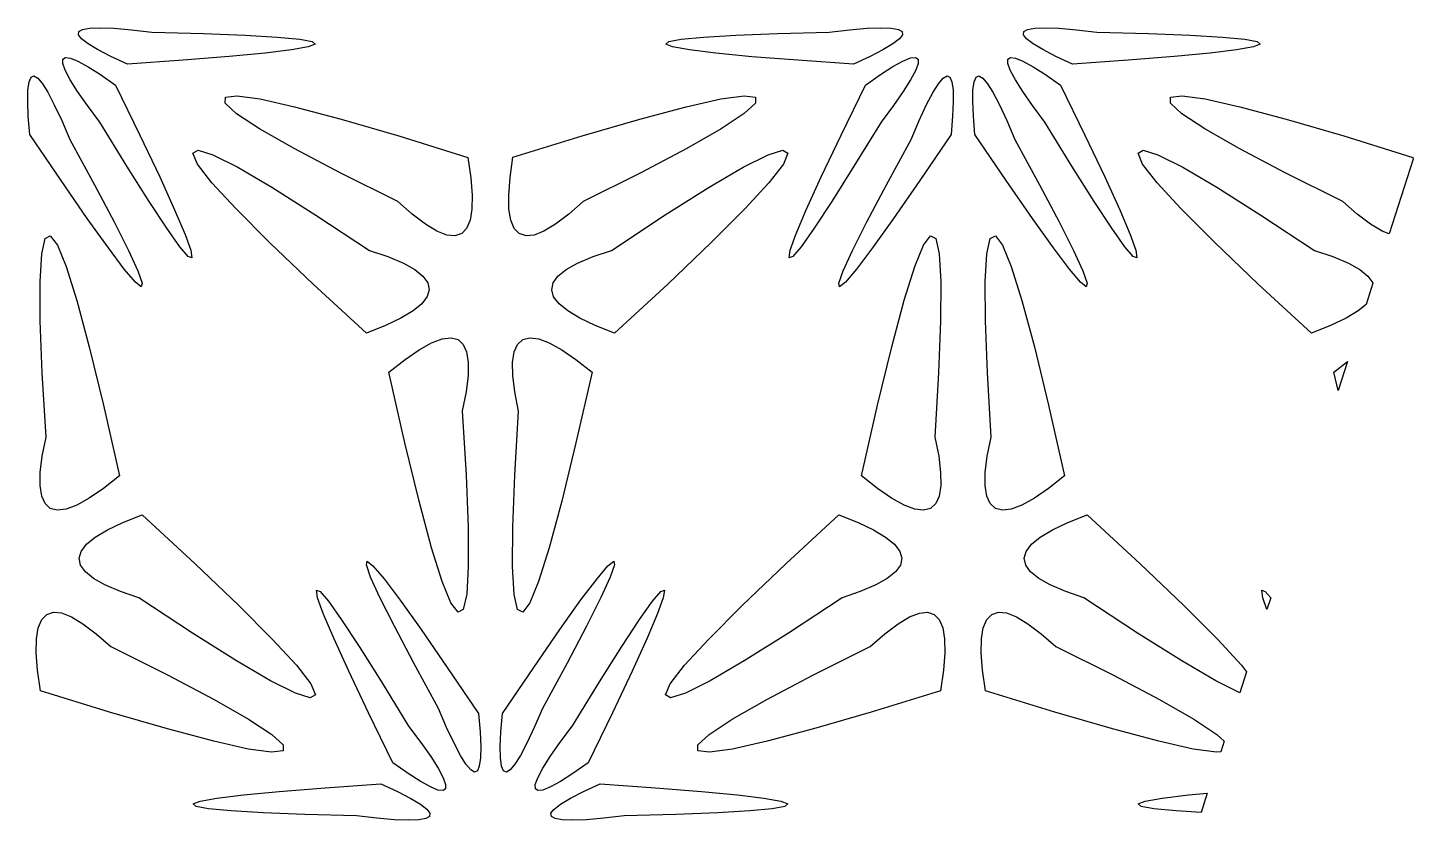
# Model space of a CAD drawing. Header units: metres. Extents: x 20 to 1108, y 20 to 485.
# Drawn here: x 321.1 to 372.4, y 166.5 to 195.8 of the extents above; entities that cross this region are included whole.
import ezdxf

# ---------------------------------------------------------------- set-up
doc = ezdxf.new("R2010")
doc.units = ezdxf.units.M

msp = doc.modelspace()

# ---------------------------------------------------------------- linework, layer by layer
for p, q in [((322.955, 195.558), (322.968, 195.674)), ((323.066, 195.409), (322.955, 195.558)), ((322.968, 195.674), (323.107, 195.756)), ((323.107, 195.756), (323.369, 195.803)), ((323.369, 195.803), (323.756, 195.816)), ((323.756, 195.816), (324.266, 195.795)), ((324.266, 195.795), (324.915, 195.739)), ((324.915, 195.739), (325.671, 195.65)), ((325.671, 195.65), (327.582, 195.599)), ((327.582, 195.599), (329.129, 195.538)), ((329.129, 195.538), (330.319, 195.47)), ((346.108, 195.47), (347.297, 195.538)), ((347.297, 195.538), (348.844, 195.599)), ((348.844, 195.599), (350.755, 195.651)), ((350.755, 195.651), (351.512, 195.737)), ((351.512, 195.737), (352.161, 195.796)), ((352.161, 195.796), (352.67, 195.817)), ((352.67, 195.817), (353.057, 195.804)), ((353.057, 195.804), (353.32, 195.756)), ((353.32, 195.756), (353.458, 195.674)), ((353.471, 195.559), (353.361, 195.41)), ((353.458, 195.674), (353.471, 195.559)), ((357.955, 195.558), (357.968, 195.674)), ((358.066, 195.409), (357.955, 195.558)), ((357.968, 195.674), (358.107, 195.756)), ((358.107, 195.756), (358.369, 195.803)), ((358.369, 195.803), (358.756, 195.816)), ((358.756, 195.816), (359.266, 195.795)), ((359.266, 195.795), (359.915, 195.739)), ((359.915, 195.739), (360.671, 195.65)), ((360.671, 195.65), (362.582, 195.599)), ((362.582, 195.599), (364.129, 195.538)), ((364.129, 195.538), (365.319, 195.47)), ((323.31, 195.221), (323.066, 195.409)), ((323.666, 195.006), (323.31, 195.221)), ((324.153, 194.751), (323.666, 195.006)), ((330.842, 194.994), (329.865, 194.875)), ((330.319, 195.47), (331.151, 195.392)), ((331.466, 195.109), (330.842, 194.994)), ((331.151, 195.392), (331.613, 195.306)), ((331.721, 195.212), (331.466, 195.109)), ((331.613, 195.306), (331.721, 195.212)), ((344.705, 195.212), (344.814, 195.307)), ((344.96, 195.109), (344.705, 195.212)), ((344.814, 195.307), (345.276, 195.392)), ((345.584, 194.994), (344.96, 195.109)), ((345.276, 195.392), (346.108, 195.47)), ((346.562, 194.876), (345.584, 194.994)), ((352.749, 195), (352.274, 194.752)), ((353.117, 195.221), (352.749, 195)), ((353.361, 195.41), (353.117, 195.221)), ((358.31, 195.221), (358.066, 195.409)), ((358.666, 195.006), (358.31, 195.221)), ((359.153, 194.751), (358.666, 195.006)), ((365.842, 194.994), (364.865, 194.875)), ((365.319, 195.47), (366.151, 195.392)), ((366.466, 195.109), (365.842, 194.994)), ((366.151, 195.392), (366.613, 195.306)), ((366.721, 195.212), (366.466, 195.109)), ((366.613, 195.306), (366.721, 195.212)), ((322.374, 194.486), (322.376, 194.648)), ((322.462, 194.244), (322.374, 194.486)), ((322.376, 194.648), (322.47, 194.717)), ((322.47, 194.717), (322.659, 194.694)), ((322.659, 194.694), (322.932, 194.583)), ((322.932, 194.583), (323.315, 194.372)), ((324.771, 194.462), (324.153, 194.751)), ((326.828, 194.609), (324.771, 194.462)), ((328.533, 194.746), (326.828, 194.609)), ((329.865, 194.875), (328.533, 194.746)), ((347.893, 194.744), (346.562, 194.876)), ((349.597, 194.609), (347.893, 194.744)), ((351.656, 194.462), (349.597, 194.609)), ((352.274, 194.752), (351.656, 194.462)), ((353.114, 194.374), (353.491, 194.58)), ((353.491, 194.58), (353.77, 194.695)), ((353.77, 194.695), (353.956, 194.717)), ((353.956, 194.717), (354.049, 194.648)), ((354.051, 194.486), (353.965, 194.247)), ((354.049, 194.648), (354.051, 194.486)), ((357.374, 194.486), (357.376, 194.648)), ((357.462, 194.244), (357.374, 194.486)), ((357.376, 194.648), (357.47, 194.717)), ((357.47, 194.717), (357.659, 194.694)), ((357.659, 194.694), (357.932, 194.583)), ((357.932, 194.583), (358.315, 194.372)), ((359.771, 194.462), (359.153, 194.751)), ((361.828, 194.609), (359.771, 194.462)), ((363.533, 194.746), (361.828, 194.609)), ((364.865, 194.875), (363.533, 194.746)), ((321.126, 193.812), (321.199, 193.983)), ((321.199, 193.983), (321.305, 194.03)), ((321.305, 194.03), (321.446, 193.95)), ((322.653, 193.888), (322.462, 194.244)), ((323.315, 194.372), (323.766, 194.082)), ((323.766, 194.082), (324.326, 193.692)), ((352.099, 193.693), (352.657, 194.082)), ((352.657, 194.082), (353.114, 194.374)), ((353.965, 194.247), (353.774, 193.888)), ((354.981, 193.95), (355.121, 194.03)), ((355.121, 194.03), (355.228, 193.983)), ((355.228, 193.983), (355.3, 193.812)), ((356.126, 193.812), (356.199, 193.983)), ((356.199, 193.983), (356.305, 194.03)), ((356.305, 194.03), (356.446, 193.95)), ((357.653, 193.888), (357.462, 194.244)), ((358.315, 194.372), (358.766, 194.082)), ((358.766, 194.082), (359.326, 193.692)), ((321.076, 193.092), (321.084, 193.507)), ((321.084, 193.507), (321.126, 193.812)), ((321.446, 193.95), (321.621, 193.742)), ((321.621, 193.742), (321.82, 193.424)), ((322.925, 193.455), (322.653, 193.888)), ((323.29, 192.934), (322.925, 193.455)), ((324.326, 193.692), (325.229, 191.835)), ((351.197, 191.837), (352.099, 193.693)), ((353.5, 193.455), (353.135, 192.932)), ((353.774, 193.888), (353.5, 193.455)), ((354.607, 193.424), (354.805, 193.742)), ((354.805, 193.742), (354.981, 193.95)), ((355.3, 193.812), (355.343, 193.508)), ((355.343, 193.508), (355.351, 193.079)), ((356.076, 193.092), (356.083, 193.507)), ((356.083, 193.507), (356.126, 193.812)), ((356.446, 193.95), (356.621, 193.742)), ((356.621, 193.742), (356.82, 193.424)), ((357.925, 193.455), (357.653, 193.888)), ((358.29, 192.934), (357.925, 193.455)), ((359.326, 193.692), (360.229, 191.835)), ((321.099, 192.544), (321.076, 193.092)), ((321.82, 193.424), (322.06, 192.963)), ((322.06, 192.963), (322.337, 192.376)), ((328.393, 193.019), (328.396, 193.242)), ((328.812, 192.632), (328.393, 193.019)), ((328.396, 193.242), (328.824, 193.295)), ((328.824, 193.295), (329.683, 193.177)), ((329.683, 193.177), (330.96, 192.891)), ((345.466, 192.891), (346.743, 193.178)), ((346.743, 193.178), (347.603, 193.295)), ((347.603, 193.295), (348.031, 193.242)), ((348.034, 193.02), (347.615, 192.633)), ((348.031, 193.242), (348.034, 193.02)), ((354.092, 192.38), (354.367, 192.967)), ((354.367, 192.967), (354.607, 193.424)), ((355.351, 193.079), (355.326, 192.543)), ((356.099, 192.544), (356.076, 193.092)), ((356.82, 193.424), (357.06, 192.963)), ((357.06, 192.963), (357.336, 192.376)), ((363.393, 193.019), (363.396, 193.242)), ((363.812, 192.632), (363.393, 193.019)), ((363.396, 193.242), (363.824, 193.295)), ((363.824, 193.295), (364.683, 193.177)), ((364.683, 193.177), (365.96, 192.891)), ((321.157, 191.863), (321.099, 192.544)), ((323.745, 192.324), (323.29, 192.934)), ((329.665, 192.07), (328.812, 192.632)), ((330.96, 192.891), (332.679, 192.432)), ((332.679, 192.432), (334.817, 191.809)), ((341.61, 191.809), (343.747, 192.433)), ((343.747, 192.433), (345.466, 192.891)), ((347.615, 192.633), (346.761, 192.071)), ((353.135, 192.932), (352.68, 192.324)), ((355.326, 192.543), (355.27, 191.863)), ((356.157, 191.863), (356.099, 192.544)), ((358.745, 192.324), (358.29, 192.934)), ((364.665, 192.07), (363.812, 192.632)), ((365.96, 192.891), (367.679, 192.432)), ((367.679, 192.432), (369.817, 191.809)), ((322.337, 192.376), (322.635, 191.68)), ((324.749, 190.69), (323.745, 192.324)), ((330.94, 191.343), (329.665, 192.07)), ((346.761, 192.071), (345.483, 191.342)), ((352.68, 192.324), (351.676, 190.69)), ((353.789, 191.674), (354.092, 192.38)), ((357.336, 192.376), (357.635, 191.68)), ((359.749, 190.69), (358.745, 192.324)), ((365.94, 191.343), (364.665, 192.07)), ((322.315, 190.152), (321.157, 191.863)), ((322.635, 191.68), (323.55, 189.993)), ((325.229, 191.835), (325.963, 190.293)), ((334.817, 191.809), (337.378, 191.015)), ((339.048, 191.016), (341.61, 191.809)), ((350.464, 190.295), (351.197, 191.837)), ((352.878, 189.996), (353.789, 191.674)), ((355.27, 191.863), (354.112, 190.153)), ((357.315, 190.152), (356.157, 191.863)), ((357.635, 191.68), (358.55, 189.993)), ((360.229, 191.835), (360.963, 190.293)), ((369.817, 191.809), (372.378, 191.015)), ((327.196, 191.165), (327.385, 191.278)), ((327.366, 190.765), (327.196, 191.165)), ((327.385, 191.278), (327.933, 191.107)), ((327.933, 191.107), (328.854, 190.645)), ((332.645, 190.443), (330.94, 191.343)), ((337.378, 191.015), (337.489, 190.256)), ((338.939, 190.267), (339.048, 191.016)), ((345.483, 191.342), (343.779, 190.442)), ((347.574, 190.645), (348.493, 191.107)), ((348.493, 191.107), (349.041, 191.278)), ((349.041, 191.278), (349.231, 191.165)), ((349.231, 191.165), (349.061, 190.766)), ((362.196, 191.165), (362.385, 191.278)), ((362.366, 190.765), (362.196, 191.165)), ((362.385, 191.278), (362.933, 191.107)), ((362.933, 191.107), (363.854, 190.645)), ((367.645, 190.443), (365.94, 191.343)), ((372.389, 190.944), (371.491, 188.18)), ((372.378, 191.015), (372.389, 190.944)), ((325.576, 189.379), (324.749, 190.69)), ((327.9, 190.075), (327.366, 190.765)), ((328.854, 190.645), (330.114, 189.908)), ((334.778, 189.375), (332.645, 190.443)), ((343.779, 190.442), (341.649, 189.375)), ((346.315, 189.91), (347.574, 190.645)), ((349.061, 190.766), (348.527, 190.075)), ((351.676, 190.69), (350.85, 189.378)), ((360.576, 189.379), (359.749, 190.69)), ((362.9, 190.075), (362.366, 190.765)), ((363.854, 190.645), (365.113, 189.908)), ((369.778, 189.375), (367.645, 190.443)), ((323.284, 188.75), (322.315, 190.152)), ((323.55, 189.993), (324.272, 188.622)), ((325.963, 190.293), (326.516, 189.075)), ((328.782, 189.117), (327.9, 190.075)), ((330.114, 189.908), (331.748, 188.879)), ((337.489, 190.256), (337.538, 189.614)), ((338.888, 189.615), (338.939, 190.267)), ((344.678, 188.881), (346.315, 189.91)), ((348.527, 190.075), (347.644, 189.117)), ((349.909, 189.075), (350.464, 190.295)), ((352.155, 188.622), (352.878, 189.996)), ((354.112, 190.153), (353.144, 188.75)), ((358.284, 188.75), (357.315, 190.152)), ((358.55, 189.993), (359.272, 188.622)), ((360.963, 190.293), (361.516, 189.075)), ((363.782, 189.117), (362.9, 190.075)), ((365.113, 189.908), (366.748, 188.879)), ((326.227, 188.387), (325.576, 189.379)), ((335.313, 188.904), (334.778, 189.375)), ((337.538, 189.614), (337.529, 189.097)), ((338.898, 189.098), (338.888, 189.615)), ((341.649, 189.375), (341.114, 188.905)), ((350.85, 189.378), (350.198, 188.386)), ((361.227, 188.387), (360.576, 189.379)), ((370.313, 188.904), (369.778, 189.375)), ((326.516, 189.075), (326.904, 188.16)), ((330.034, 187.861), (328.782, 189.117)), ((331.748, 188.879), (333.734, 187.57)), ((335.806, 188.534), (335.313, 188.904)), ((337.529, 189.097), (337.463, 188.691)), ((338.963, 188.692), (338.898, 189.098)), ((341.114, 188.905), (340.619, 188.534)), ((342.692, 187.57), (344.678, 188.881)), ((347.644, 189.117), (346.39, 187.86)), ((349.523, 188.16), (349.909, 189.075)), ((361.516, 189.075), (361.904, 188.16)), ((365.034, 187.861), (363.782, 189.117)), ((366.748, 188.879), (368.734, 187.57)), ((370.806, 188.534), (370.313, 188.904)), ((324.062, 187.657), (323.284, 188.75)), ((324.272, 188.622), (324.806, 187.558)), ((326.71, 187.704), (326.227, 188.387)), ((336.233, 188.28), (335.806, 188.534)), ((337.331, 188.38), (337.147, 188.191)), ((337.463, 188.691), (337.331, 188.38)), ((339.095, 188.381), (338.963, 188.692)), ((339.28, 188.192), (339.095, 188.381)), ((340.619, 188.534), (340.194, 188.281)), ((350.198, 188.386), (349.715, 187.704)), ((351.624, 187.565), (352.155, 188.622)), ((353.144, 188.75), (352.365, 187.657)), ((359.062, 187.657), (358.284, 188.75)), ((359.272, 188.622), (359.806, 187.558)), ((361.71, 187.704), (361.227, 188.387)), ((371.233, 188.28), (370.806, 188.534)), ((321.593, 187.445), (321.72, 188.005)), ((321.72, 188.005), (321.913, 188.112)), ((321.913, 188.112), (322.176, 187.764)), ((326.904, 188.16), (327.112, 187.581)), ((331.648, 186.32), (330.034, 187.861)), ((336.597, 188.138), (336.233, 188.28)), ((336.897, 188.109), (336.597, 188.138)), ((337.147, 188.191), (336.897, 188.109)), ((339.53, 188.11), (339.28, 188.192)), ((339.829, 188.138), (339.53, 188.11)), ((340.194, 188.281), (339.829, 188.138)), ((346.39, 187.86), (344.778, 186.321)), ((349.314, 187.581), (349.523, 188.16)), ((354.251, 187.765), (354.513, 188.112)), ((354.513, 188.112), (354.706, 188.004)), ((354.706, 188.004), (354.833, 187.446)), ((356.593, 187.445), (356.72, 188.005)), ((356.72, 188.005), (356.913, 188.112)), ((356.913, 188.112), (357.176, 187.764)), ((361.904, 188.16), (362.112, 187.581)), ((366.648, 186.32), (365.034, 187.861)), ((371.491, 188.18), (371.233, 188.28)), ((321.534, 186.417), (321.593, 187.445)), ((322.176, 187.764), (322.497, 186.975)), ((324.654, 186.873), (324.062, 187.657)), ((324.806, 187.558), (325.152, 186.806)), ((327.017, 187.345), (326.71, 187.704)), ((327.152, 187.298), (327.017, 187.345)), ((327.112, 187.581), (327.152, 187.298)), ((333.734, 187.57), (334.41, 187.341)), ((334.41, 187.341), (334.989, 187.096)), ((341.437, 187.096), (342.015, 187.342)), ((342.015, 187.342), (342.692, 187.57)), ((349.274, 187.298), (349.314, 187.581)), ((349.409, 187.345), (349.274, 187.298)), ((349.715, 187.704), (349.409, 187.345)), ((351.278, 186.813), (351.624, 187.565)), ((352.365, 187.657), (351.773, 186.874)), ((353.929, 186.975), (354.251, 187.765)), ((354.833, 187.446), (354.893, 186.417)), ((356.534, 186.417), (356.593, 187.445)), ((357.176, 187.764), (357.497, 186.975)), ((359.654, 186.873), (359.062, 187.657)), ((359.806, 187.558), (360.152, 186.806)), ((362.017, 187.345), (361.71, 187.704)), ((362.152, 187.298), (362.017, 187.345)), ((362.112, 187.581), (362.152, 187.298)), ((368.734, 187.57), (369.41, 187.341)), ((369.41, 187.341), (369.989, 187.096)), ((322.497, 186.975), (322.892, 185.717)), ((325.064, 186.389), (324.654, 186.873)), ((325.152, 186.806), (325.309, 186.359)), ((334.989, 187.096), (335.409, 186.86)), ((335.409, 186.86), (335.711, 186.616)), ((340.714, 186.616), (341.016, 186.86)), ((341.016, 186.86), (341.437, 187.096)), ((351.118, 186.359), (351.278, 186.813)), ((351.773, 186.874), (351.364, 186.391)), ((353.534, 185.718), (353.929, 186.975)), ((357.497, 186.975), (357.892, 185.717)), ((360.064, 186.389), (359.654, 186.873)), ((360.152, 186.806), (360.309, 186.359)), ((369.989, 187.096), (370.409, 186.86)), ((370.409, 186.86), (370.711, 186.616)), ((321.541, 184.961), (321.534, 186.417)), ((325.278, 186.223), (325.064, 186.389)), ((325.309, 186.359), (325.278, 186.223)), ((333.617, 184.498), (331.648, 186.32)), ((335.711, 186.616), (335.893, 186.364)), ((335.893, 186.364), (335.946, 186.11)), ((340.48, 186.111), (340.533, 186.364)), ((340.533, 186.364), (340.714, 186.616)), ((344.778, 186.321), (342.809, 184.498)), ((351.142, 186.22), (351.118, 186.359)), ((351.364, 186.391), (351.142, 186.22)), ((354.893, 186.417), (354.885, 184.959)), ((356.541, 184.961), (356.534, 186.417)), ((360.278, 186.223), (360.064, 186.389)), ((360.309, 186.359), (360.278, 186.223)), ((368.617, 184.498), (366.648, 186.32)), ((370.896, 186.35), (370.64, 185.563)), ((370.711, 186.616), (370.893, 186.364)), ((370.893, 186.364), (370.896, 186.35)), ((335.871, 185.854), (335.67, 185.588)), ((335.946, 186.11), (335.871, 185.854)), ((340.553, 185.853), (340.48, 186.111)), ((340.753, 185.588), (340.553, 185.853)), ((322.892, 185.717), (323.356, 183.999)), ((335.351, 185.325), (334.899, 185.053)), ((335.67, 185.588), (335.351, 185.325)), ((341.078, 185.323), (340.753, 185.588)), ((341.527, 185.054), (341.078, 185.323)), ((353.073, 184), (353.534, 185.718)), ((357.892, 185.717), (358.356, 183.999)), ((370.351, 185.325), (369.899, 185.053)), ((370.64, 185.563), (370.351, 185.325)), ((321.615, 183.035), (321.541, 184.961)), ((334.326, 184.781), (333.617, 184.498)), ((334.899, 185.053), (334.326, 184.781)), ((342.096, 184.782), (341.527, 185.054)), ((342.809, 184.498), (342.096, 184.782)), ((354.885, 184.959), (354.812, 183.034)), ((356.615, 183.035), (356.541, 184.961)), ((369.326, 184.781), (368.617, 184.498)), ((369.899, 185.053), (369.326, 184.781)), ((336.034, 184.139), (336.426, 184.287)), ((336.426, 184.287), (336.753, 184.329)), ((336.753, 184.329), (337.013, 184.264)), ((337.013, 184.264), (337.208, 184.088)), ((339.218, 184.088), (339.413, 184.264)), ((339.413, 184.264), (339.673, 184.328)), ((339.673, 184.328), (340, 184.287)), ((340, 184.287), (340.393, 184.139)), ((323.356, 183.999), (323.881, 181.839)), ((335.05, 183.527), (335.571, 183.883)), ((335.571, 183.883), (336.034, 184.139)), ((337.208, 184.088), (337.331, 183.816)), ((337.331, 183.816), (337.392, 183.42)), ((339.034, 183.42), (339.095, 183.815)), ((339.095, 183.815), (339.218, 184.088)), ((340.393, 184.139), (340.856, 183.883)), ((340.856, 183.883), (341.376, 183.527)), ((352.545, 181.84), (353.073, 184)), ((358.356, 183.999), (358.881, 181.839)), ((334.451, 183.055), (335.05, 183.527)), ((337.392, 183.42), (337.386, 182.93)), ((339.04, 182.93), (339.034, 183.42)), ((341.376, 183.527), (341.975, 183.054)), ((369.451, 183.055), (369.954, 183.451)), ((369.954, 183.451), (369.605, 182.377)), ((321.755, 180.654), (321.615, 183.035)), ((335.045, 180.435), (334.451, 183.055)), ((337.386, 182.93), (337.314, 182.334)), ((339.113, 182.333), (339.04, 182.93)), ((341.975, 183.054), (341.381, 180.434)), ((354.812, 183.034), (354.671, 180.655)), ((356.755, 180.654), (356.615, 183.035)), ((369.605, 182.377), (369.451, 183.055)), ((337.314, 182.334), (337.171, 181.619)), ((339.255, 181.618), (339.113, 182.333)), ((323.881, 181.839), (324.475, 179.219)), ((351.951, 179.22), (352.545, 181.84)), ((358.881, 181.839), (359.475, 179.219)), ((337.171, 181.619), (337.312, 179.238)), ((339.115, 179.242), (339.255, 181.618)), ((321.613, 179.94), (321.755, 180.654)), ((354.671, 180.655), (354.814, 179.94)), ((356.613, 179.94), (356.755, 180.654)), ((335.571, 178.275), (335.045, 180.435)), ((341.381, 180.434), (340.854, 178.274)), ((321.54, 179.344), (321.613, 179.94)), ((354.814, 179.94), (354.886, 179.344)), ((356.54, 179.344), (356.613, 179.94)), ((321.534, 178.853), (321.54, 179.344)), ((324.475, 179.219), (323.878, 178.748)), ((337.312, 179.238), (337.385, 177.313)), ((339.041, 177.318), (339.115, 179.242)), ((352.548, 178.748), (351.951, 179.22)), ((354.886, 179.344), (354.893, 178.853)), ((356.534, 178.853), (356.54, 179.344)), ((359.475, 179.219), (358.878, 178.748)), ((321.595, 178.458), (321.534, 178.853)), ((323.878, 178.748), (323.356, 178.39)), ((353.07, 178.391), (352.548, 178.748)), ((354.893, 178.853), (354.831, 178.458)), ((356.595, 178.458), (356.534, 178.853)), ((358.878, 178.748), (358.356, 178.39)), ((321.718, 178.186), (321.595, 178.458)), ((321.913, 178.01), (321.718, 178.186)), ((322.893, 178.134), (322.5, 177.985)), ((323.356, 178.39), (322.893, 178.134)), ((336.034, 176.556), (335.571, 178.275)), ((340.854, 178.274), (340.392, 176.556)), ((353.534, 178.135), (353.07, 178.391)), ((353.926, 177.986), (353.534, 178.135)), ((354.708, 178.186), (354.513, 178.01)), ((354.831, 178.458), (354.708, 178.186)), ((356.718, 178.186), (356.595, 178.458)), ((356.913, 178.01), (356.718, 178.186)), ((357.893, 178.134), (357.5, 177.985)), ((358.356, 178.39), (357.893, 178.134)), ((322.173, 177.944), (321.913, 178.01)), ((322.5, 177.985), (322.173, 177.944)), ((324.6, 177.492), (325.31, 177.775)), ((325.31, 177.775), (327.279, 175.952)), ((349.149, 175.952), (351.117, 177.775)), ((351.117, 177.775), (351.83, 177.491)), ((354.253, 177.945), (353.926, 177.986)), ((354.513, 178.01), (354.253, 177.945)), ((357.173, 177.944), (356.913, 178.01)), ((357.5, 177.985), (357.173, 177.944)), ((359.6, 177.492), (360.31, 177.775)), ((360.31, 177.775), (362.279, 175.952)), ((323.576, 176.948), (324.028, 177.221)), ((324.028, 177.221), (324.6, 177.492)), ((337.385, 177.313), (337.392, 175.857)), ((339.034, 175.856), (339.041, 177.318)), ((351.83, 177.491), (352.399, 177.221)), ((352.399, 177.221), (352.848, 176.95)), ((358.576, 176.948), (359.028, 177.221)), ((359.028, 177.221), (359.6, 177.492)), ((323.055, 176.419), (323.256, 176.686)), ((323.256, 176.686), (323.576, 176.948)), ((336.428, 175.302), (336.034, 176.556)), ((340.392, 176.556), (339.998, 175.302)), ((352.848, 176.95), (353.173, 176.686)), ((353.173, 176.686), (353.373, 176.42)), ((358.054, 176.419), (358.256, 176.686)), ((358.256, 176.686), (358.576, 176.948)), ((322.981, 176.163), (323.055, 176.419)), ((323.034, 175.909), (322.981, 176.163)), ((333.617, 175.915), (333.649, 176.05)), ((333.649, 176.05), (333.863, 175.884)), ((342.563, 175.883), (342.784, 176.054)), ((342.784, 176.054), (342.808, 175.914)), ((353.373, 176.42), (353.447, 176.162)), ((353.447, 176.162), (353.394, 175.909)), ((357.981, 176.163), (358.054, 176.419)), ((358.034, 175.909), (357.981, 176.163)), ((323.215, 175.656), (323.034, 175.909)), ((323.517, 175.413), (323.215, 175.656)), ((327.279, 175.952), (328.892, 174.412)), ((333.775, 175.468), (333.617, 175.915)), ((333.863, 175.884), (334.273, 175.4)), ((337.392, 175.857), (337.333, 174.828)), ((339.093, 174.827), (339.034, 175.856)), ((342.159, 175.405), (342.563, 175.883)), ((342.808, 175.914), (342.649, 175.462)), ((347.539, 174.415), (349.149, 175.952)), ((353.212, 175.656), (352.91, 175.412)), ((353.394, 175.909), (353.212, 175.656)), ((358.215, 175.656), (358.034, 175.909)), ((358.517, 175.413), (358.215, 175.656)), ((362.279, 175.952), (363.892, 174.412)), ((323.938, 175.178), (323.517, 175.413)), ((324.517, 174.932), (323.938, 175.178)), ((331.814, 174.695), (331.775, 174.98)), ((331.775, 174.98), (331.909, 174.928)), ((334.12, 174.715), (333.775, 175.468)), ((334.273, 175.4), (334.865, 174.616)), ((336.75, 174.51), (336.428, 175.302)), ((339.998, 175.302), (339.675, 174.509)), ((341.564, 174.619), (342.159, 175.405)), ((342.649, 175.462), (342.304, 174.713)), ((352.49, 175.177), (351.91, 174.932)), ((352.91, 175.412), (352.49, 175.177)), ((358.938, 175.178), (358.517, 175.413)), ((359.517, 174.932), (358.938, 175.178)), ((366.814, 174.695), (366.775, 174.98)), ((366.775, 174.98), (366.909, 174.928)), ((325.193, 174.703), (324.517, 174.932)), ((327.178, 173.394), (325.193, 174.703)), ((332.023, 174.112), (331.814, 174.695)), ((331.909, 174.928), (332.216, 174.569)), ((332.216, 174.569), (332.7, 173.887)), ((334.655, 173.651), (334.12, 174.715)), ((334.865, 174.616), (335.643, 173.524)), ((337.013, 174.161), (336.75, 174.51)), ((337.333, 174.828), (337.206, 174.269)), ((339.22, 174.27), (339.093, 174.827)), ((339.675, 174.509), (339.413, 174.161)), ((340.784, 173.526), (341.564, 174.619)), ((342.304, 174.713), (341.772, 173.651)), ((343.731, 173.89), (344.211, 174.569)), ((344.211, 174.569), (344.518, 174.928)), ((344.613, 174.693), (344.404, 174.112)), ((344.518, 174.928), (344.653, 174.976)), ((344.653, 174.976), (344.613, 174.693)), ((351.235, 174.703), (349.248, 173.393)), ((351.91, 174.932), (351.235, 174.703)), ((360.193, 174.703), (359.517, 174.932)), ((362.178, 173.394), (360.193, 174.703)), ((366.969, 174.264), (366.814, 174.695)), ((366.909, 174.928), (367.109, 174.694)), ((367.109, 174.694), (366.969, 174.264)), ((321.595, 173.894), (321.78, 174.083)), ((321.78, 174.083), (322.03, 174.163)), ((322.03, 174.163), (322.329, 174.136)), ((322.329, 174.136), (322.694, 173.992)), ((322.694, 173.992), (323.118, 173.74)), ((328.892, 174.412), (330.145, 173.155)), ((332.41, 173.198), (332.023, 174.112)), ((337.206, 174.269), (337.013, 174.161)), ((339.413, 174.161), (339.22, 174.27)), ((344.404, 174.112), (344.017, 173.198)), ((346.283, 173.155), (347.539, 174.415)), ((353.308, 173.74), (353.733, 173.992)), ((353.733, 173.992), (354.097, 174.135)), ((354.097, 174.135), (354.397, 174.163)), ((354.397, 174.163), (354.647, 174.082)), ((354.647, 174.082), (354.831, 173.893)), ((356.595, 173.894), (356.78, 174.083)), ((356.78, 174.083), (357.03, 174.163)), ((357.03, 174.163), (357.329, 174.136)), ((357.329, 174.136), (357.694, 173.992)), ((357.694, 173.992), (358.118, 173.74)), ((363.892, 174.412), (365.145, 173.155)), ((321.398, 173.177), (321.463, 173.582)), ((321.463, 173.582), (321.595, 173.894)), ((323.118, 173.74), (323.614, 173.369)), ((332.7, 173.887), (333.351, 172.894)), ((335.376, 172.279), (334.655, 173.651)), ((335.643, 173.524), (336.612, 172.121)), ((339.816, 172.121), (340.784, 173.526)), ((341.772, 173.651), (341.049, 172.278)), ((343.077, 172.898), (343.731, 173.89)), ((352.813, 173.367), (353.308, 173.74)), ((354.831, 173.893), (354.963, 173.582)), ((354.963, 173.582), (355.029, 173.176)), ((356.398, 173.177), (356.463, 173.582)), ((356.463, 173.582), (356.595, 173.894)), ((358.118, 173.74), (358.614, 173.369)), ((321.388, 172.659), (321.398, 173.177)), ((323.614, 173.369), (324.149, 172.899)), ((328.813, 172.364), (327.178, 173.394)), ((330.145, 173.155), (331.025, 172.2)), ((332.963, 171.981), (332.41, 173.198)), ((344.017, 173.198), (343.463, 171.981)), ((345.402, 172.199), (346.283, 173.155)), ((349.248, 173.393), (347.612, 172.363)), ((352.278, 172.898), (352.813, 173.367)), ((355.029, 173.176), (355.038, 172.658)), ((356.388, 172.659), (356.398, 173.177)), ((358.614, 173.369), (359.149, 172.899)), ((363.814, 172.364), (362.178, 173.394)), ((365.145, 173.155), (366.025, 172.2)), ((321.438, 172.018), (321.388, 172.659)), ((324.149, 172.899), (326.282, 171.831)), ((333.351, 172.894), (334.177, 171.584)), ((342.251, 171.585), (343.077, 172.898)), ((350.15, 171.833), (352.278, 172.898)), ((355.038, 172.658), (354.989, 172.017)), ((356.438, 172.018), (356.388, 172.659)), ((359.149, 172.899), (361.282, 171.831)), ((321.548, 171.258), (321.438, 172.018)), ((330.073, 171.629), (328.813, 172.364)), ((331.025, 172.2), (331.561, 171.509)), ((333.698, 170.438), (332.963, 171.981)), ((336.291, 170.594), (335.376, 172.279)), ((336.612, 172.121), (337.77, 170.41)), ((338.657, 170.41), (339.816, 172.121)), ((341.049, 172.278), (340.137, 170.599)), ((343.463, 171.981), (342.73, 170.438)), ((344.866, 171.508), (345.402, 172.199)), ((347.612, 172.363), (346.353, 171.629)), ((354.989, 172.017), (354.878, 171.258)), ((356.548, 171.258), (356.438, 172.018)), ((365.073, 171.629), (363.814, 172.364)), ((366.218, 171.951), (365.967, 171.18)), ((366.025, 172.2), (366.218, 171.951)), ((326.282, 171.831), (327.987, 170.931)), ((330.993, 171.167), (330.073, 171.629)), ((331.561, 171.509), (331.731, 171.109)), ((334.177, 171.584), (335.181, 169.949)), ((341.25, 169.956), (342.251, 171.585)), ((344.696, 171.109), (344.866, 171.508)), ((346.353, 171.629), (345.433, 171.167)), ((348.448, 170.934), (350.15, 171.833)), ((361.282, 171.831), (362.987, 170.931)), ((365.967, 171.18), (365.073, 171.629)), ((324.11, 170.465), (321.548, 171.258)), ((327.987, 170.931), (329.257, 170.205)), ((331.541, 170.995), (330.993, 171.167)), ((331.731, 171.109), (331.541, 170.995)), ((344.885, 170.995), (344.696, 171.109)), ((345.433, 171.167), (344.885, 170.995)), ((347.169, 170.204), (348.448, 170.934)), ((354.878, 171.258), (352.317, 170.465)), ((359.11, 170.465), (356.548, 171.258)), ((362.987, 170.931), (364.257, 170.205)), ((326.247, 169.841), (324.11, 170.465)), ((334.6, 168.582), (333.698, 170.438)), ((336.589, 169.897), (336.291, 170.594)), ((337.77, 170.41), (337.827, 169.73)), ((338.6, 169.735), (338.657, 170.41)), ((340.137, 170.599), (339.834, 169.895)), ((342.73, 170.438), (341.827, 168.58)), ((352.317, 170.465), (350.179, 169.841)), ((361.247, 169.841), (359.11, 170.465)), ((329.257, 170.205), (330.115, 169.641)), ((335.181, 169.949), (335.636, 169.34)), ((336.867, 169.311), (336.589, 169.897)), ((339.834, 169.895), (339.563, 169.313)), ((340.793, 169.345), (341.25, 169.956)), ((346.312, 169.641), (347.169, 170.204)), ((364.257, 170.205), (365.115, 169.641)), ((327.966, 169.383), (326.247, 169.841)), ((329.243, 169.097), (327.966, 169.383)), ((330.115, 169.641), (330.534, 169.254)), ((335.636, 169.34), (336.001, 168.818)), ((337.827, 169.73), (337.851, 169.182)), ((338.576, 169.194), (338.6, 169.735)), ((340.426, 168.818), (340.793, 169.345)), ((345.893, 169.254), (346.312, 169.641)), ((348.46, 169.383), (347.183, 169.096)), ((350.179, 169.841), (348.46, 169.383)), ((362.966, 169.383), (361.247, 169.841)), ((364.243, 169.097), (362.966, 169.383)), ((365.115, 169.641), (365.386, 169.391)), ((365.386, 169.391), (365.258, 168.998)), ((330.103, 168.979), (329.243, 169.097)), ((330.531, 169.031), (330.103, 168.979)), ((330.534, 169.254), (330.531, 169.031)), ((337.104, 168.854), (336.867, 169.311)), ((337.305, 168.531), (337.104, 168.854)), ((337.851, 169.182), (337.842, 168.767)), ((338.583, 168.766), (338.576, 169.194)), ((339.323, 168.854), (339.121, 168.531)), ((339.563, 169.313), (339.323, 168.854)), ((345.896, 169.03), (345.893, 169.254)), ((346.324, 168.979), (345.896, 169.03)), ((347.183, 169.096), (346.324, 168.979)), ((365.103, 168.979), (364.243, 169.097)), ((365.258, 168.998), (365.103, 168.979)), ((335.16, 168.192), (334.6, 168.582)), ((336.001, 168.818), (336.274, 168.386)), ((336.274, 168.386), (336.464, 168.029)), ((337.481, 168.323), (337.305, 168.531)), ((337.621, 168.243), (337.481, 168.323)), ((337.8, 168.462), (337.728, 168.291)), ((337.842, 168.767), (337.8, 168.462)), ((338.626, 168.461), (338.583, 168.766)), ((338.699, 168.29), (338.626, 168.461)), ((338.946, 168.323), (338.805, 168.243)), ((339.121, 168.531), (338.946, 168.323)), ((339.963, 168.028), (340.153, 168.386)), ((340.153, 168.386), (340.426, 168.818)), ((341.827, 168.58), (341.27, 168.192)), ((332.098, 167.664), (334.156, 167.812)), ((334.156, 167.812), (334.774, 167.522)), ((335.612, 167.901), (335.16, 168.192)), ((335.993, 167.692), (335.612, 167.901)), ((336.464, 168.029), (336.552, 167.787)), ((337.728, 168.291), (337.621, 168.243)), ((338.805, 168.243), (338.699, 168.29)), ((339.875, 167.787), (339.963, 168.028)), ((340.813, 167.9), (340.436, 167.693)), ((341.27, 168.192), (340.813, 167.9)), ((341.653, 167.521), (342.271, 167.811)), ((342.271, 167.811), (344.329, 167.664)), ((328.084, 167.279), (329.062, 167.399)), ((329.062, 167.399), (330.394, 167.527)), ((330.394, 167.527), (332.098, 167.664)), ((334.774, 167.522), (335.26, 167.268)), ((336.268, 167.578), (335.993, 167.692)), ((336.456, 167.556), (336.268, 167.578)), ((336.55, 167.625), (336.456, 167.556)), ((336.552, 167.787), (336.55, 167.625)), ((339.877, 167.625), (339.875, 167.787)), ((339.97, 167.556), (339.877, 167.625)), ((340.157, 167.578), (339.97, 167.556)), ((340.436, 167.693), (340.157, 167.578)), ((341.177, 167.274), (341.653, 167.521)), ((344.329, 167.664), (346.034, 167.529)), ((346.034, 167.529), (347.365, 167.398)), ((347.365, 167.398), (348.342, 167.279)), ((363.084, 167.279), (364.062, 167.399)), ((364.062, 167.399), (364.76, 167.466)), ((364.76, 167.466), (364.528, 166.751)), ((327.205, 167.062), (327.46, 167.165)), ((327.314, 166.968), (327.205, 167.062)), ((327.776, 166.882), (327.314, 166.968)), ((327.46, 167.165), (328.084, 167.279)), ((328.608, 166.804), (327.776, 166.882)), ((329.797, 166.735), (328.608, 166.804)), ((335.26, 167.268), (335.617, 167.053)), ((335.617, 167.053), (335.861, 166.864)), ((335.861, 166.864), (335.971, 166.716)), ((340.455, 166.715), (340.566, 166.863)), ((340.566, 166.863), (340.81, 167.053)), ((340.81, 167.053), (341.177, 167.274)), ((347.819, 166.804), (346.629, 166.734)), ((348.651, 166.882), (347.819, 166.804)), ((348.342, 167.279), (348.966, 167.165)), ((349.113, 166.967), (348.651, 166.882)), ((348.966, 167.165), (349.221, 167.061)), ((349.221, 167.061), (349.113, 166.967)), ((362.205, 167.062), (362.46, 167.165)), ((362.314, 166.968), (362.205, 167.062)), ((362.776, 166.882), (362.314, 166.968)), ((362.46, 167.165), (363.084, 167.279)), ((363.608, 166.804), (362.776, 166.882)), ((364.528, 166.751), (363.608, 166.804)), ((331.344, 166.675), (329.797, 166.735)), ((333.255, 166.624), (331.344, 166.675)), ((334.011, 166.534), (333.255, 166.624)), ((334.66, 166.479), (334.011, 166.534)), ((335.17, 166.457), (334.66, 166.479)), ((335.557, 166.471), (335.17, 166.457)), ((335.82, 166.518), (335.557, 166.471)), ((335.958, 166.6), (335.82, 166.518)), ((335.971, 166.716), (335.958, 166.6)), ((340.468, 166.599), (340.455, 166.715)), ((340.607, 166.518), (340.468, 166.599)), ((340.869, 166.47), (340.607, 166.518)), ((341.256, 166.457), (340.869, 166.47)), ((341.765, 166.478), (341.256, 166.457)), ((342.414, 166.535), (341.765, 166.478)), ((343.171, 166.623), (342.414, 166.535)), ((345.082, 166.675), (343.171, 166.623)), ((346.629, 166.734), (345.082, 166.675))]:
    msp.add_line(p, q)

doc.saveas('drawing.dxf')
